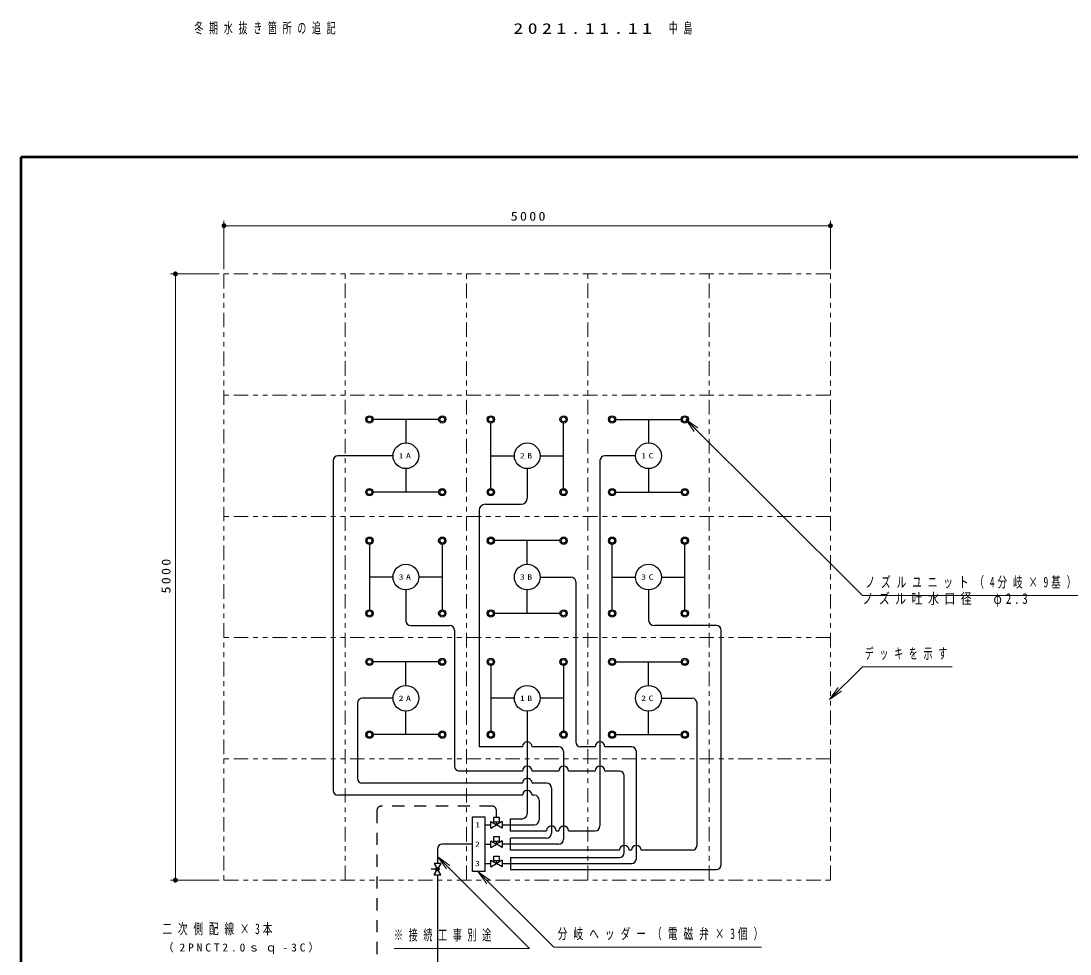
# Model space of a CAD drawing. Units: millimetres on the paper, with parts at other scales. Extents: x -385 to 0, y -594 to 267.
# Drawn here: x -385 to -168.8, y -491.3 to -298.9 of the extents above; entities that cross this region are included whole.
import ezdxf
from ezdxf.enums import TextEntityAlignment as Align

# ---------------------------------------------------------------- set-up
doc = ezdxf.new("R2010")
doc.units = ezdxf.units.MM
doc.linetypes.add('USER1', pattern=[4.5, 2.5, -2])
doc.linetypes.add('USER3', pattern=[8, 3, -1, 1, -1, 1, -1])
doc.layers.add('1_40', color=7, linetype='Continuous', lineweight=25)
doc.layers.add('LY_3', color=7, linetype='Continuous', lineweight=13)
doc.layers.add('LY_4', color=7, linetype='Continuous')
doc.styles.add('ＭＳ ゴシック', font='')
doc.styles.get('ＭＳ ゴシック').set_extended_font_data('MS Gothic')

# ---------------------------------------------------------------- blocks, each defined once
blk = doc.blocks.new('filled_dot')
at = {"color": 0, "linetype": 'Continuous', "lineweight": -2, "const_width": 1.25}
blk.add_lwpolyline([(-0.625, 0, 1), (0.625, 0, 1)], format="xyb", close=True, dxfattribs=at)

msp = doc.modelspace()

# ---------------------------------------------------------------- linework, layer by layer
at = {"layer": '1_40', "lineweight": 13}
for p, q in [((-343.163, -350.072), (-343.163, -340.133)), ((-343.163, -341.133), (-218.163, -341.133)), ((-218.163, -350.072), (-218.163, -340.133)), ((-344.163, -351.072), (-354.163, -351.072)), ((-353.163, -476.072), (-353.163, -351.072)), ((-246.217, -383.542), (-247.989, -381.07)), ((-247.989, -381.07), (-245.511, -382.834)), ((-247.989, -381.07), (-245.864, -383.188)), ((-218.328, -438.855), (-216.561, -436.38)), ((-218.328, -438.855), (-216.207, -436.734)), ((-215.853, -437.088), (-218.328, -438.855)), ((-297.309, -473.758), (-299.076, -471.283)), ((-299.076, -471.283), (-296.601, -473.051)), ((-299.076, -471.283), (-296.955, -473.405)), ((-288.967, -476.838), (-290.735, -474.364)), ((-290.735, -474.364), (-288.26, -476.131)), ((-290.735, -474.364), (-288.613, -476.485)), ((-344.163, -476.072), (-354.163, -476.072))]:
    msp.add_line(p, q, dxfattribs=at)
at = {"layer": '1_40', "linetype": 'USER3', "lineweight": 13}
for p, q in [((-343.163, -351.072), (-343.163, -476.072)), ((-218.163, -351.072), (-343.163, -351.072)), ((-318.163, -476.072), (-318.163, -351.072)), ((-293.163, -476.072), (-293.163, -351.072)), ((-268.163, -476.072), (-268.163, -351.072)), ((-243.163, -476.072), (-243.163, -351.072)), ((-218.163, -476.072), (-218.163, -351.072)), ((-218.163, -376.072), (-343.163, -376.072)), ((-218.163, -401.072), (-343.163, -401.072)), ((-218.163, -426.072), (-343.163, -426.072)), ((-218.163, -451.072), (-343.163, -451.072)), ((-343.163, -476.072), (-218.163, -476.072))]:
    msp.add_line(p, q, dxfattribs=at)
at = {"layer": '1_40'}
for p, q in [((-298.913, -381.072), (-312.413, -381.072)), ((-305.663, -381.072), (-305.663, -385.924)), ((-288.163, -395.322), (-288.163, -381.822)), ((-273.163, -395.322), (-273.163, -381.822)), ((-262.413, -381.072), (-248.913, -381.072)), ((-255.663, -381.072), (-255.663, -385.924)), ((-288.163, -388.572), (-283.312, -388.572)), ((-278.014, -388.572), (-273.163, -388.572)), ((-305.663, -391.221), (-305.663, -396.072)), ((-255.663, -391.221), (-255.663, -396.072)), ((-298.913, -396.072), (-312.413, -396.072)), ((-262.413, -396.072), (-248.913, -396.072)), ((-273.913, -406.072), (-287.413, -406.072)), ((-280.663, -410.924), (-280.663, -406.072)), ((-313.163, -406.822), (-313.163, -420.322)), ((-298.163, -406.822), (-298.163, -420.322)), ((-263.163, -420.322), (-263.163, -406.822)), ((-248.163, -420.322), (-248.163, -406.822)), ((-308.312, -413.572), (-313.163, -413.572)), ((-298.163, -413.572), (-303.014, -413.572)), ((-263.163, -413.572), (-258.312, -413.572)), ((-253.014, -413.572), (-248.163, -413.572)), ((-280.663, -421.072), (-280.663, -416.221)), ((-273.913, -421.072), (-287.413, -421.072)), ((-298.913, -431.072), (-312.413, -431.072)), ((-305.663, -435.924), (-305.663, -431.072)), ((-288.163, -431.822), (-288.163, -445.322)), ((-273.163, -431.822), (-273.163, -445.322)), ((-262.413, -431.072), (-248.913, -431.072)), ((-255.663, -435.924), (-255.663, -431.072)), ((-283.312, -438.572), (-288.163, -438.572)), ((-273.163, -438.572), (-278.014, -438.572)), ((-305.663, -446.072), (-305.663, -441.221)), ((-255.663, -446.072), (-255.663, -441.221)), ((-298.913, -446.072), (-312.413, -446.072)), ((-262.413, -446.072), (-248.913, -446.072)), ((-291.913, -463.02), (-289.413, -463.02)), ((-291.913, -474.27), (-291.913, -463.02)), ((-289.413, -463.02), (-289.413, -474.27)), ((-289.413, -464.645), (-288.163, -464.645)), ((-288.163, -463.963), (-286.982, -464.645)), ((-288.163, -465.327), (-288.163, -463.963)), ((-288.163, -465.327), (-286.982, -464.645)), ((-287.544, -464.102), (-287.544, -463.102)), ((-287.544, -463.102), (-286.419, -463.102)), ((-286.419, -464.102), (-287.544, -464.102)), ((-285.8, -463.963), (-286.982, -464.645)), ((-286.982, -464.645), (-286.982, -464.102)), ((-285.8, -465.327), (-286.982, -464.645)), ((-286.419, -463.102), (-286.419, -464.102)), ((-285.8, -463.963), (-285.8, -465.327)), ((-291.913, -468.645), (-298.163, -468.645)), ((-289.413, -468.645), (-288.163, -468.645)), ((-288.163, -467.963), (-286.982, -468.645)), ((-288.163, -469.327), (-288.163, -467.963)), ((-288.163, -469.327), (-286.982, -468.645)), ((-287.544, -468.102), (-287.544, -467.102)), ((-287.544, -467.102), (-286.419, -467.102)), ((-286.419, -468.102), (-287.544, -468.102)), ((-285.8, -467.963), (-286.982, -468.645)), ((-286.982, -468.645), (-286.982, -468.102)), ((-285.8, -469.327), (-286.982, -468.645)), ((-286.419, -467.102), (-286.419, -468.102)), ((-285.8, -467.963), (-285.8, -469.327)), ((-299.163, -469.645), (-299.163, -472.641)), ((-287.544, -472.102), (-287.544, -471.102)), ((-287.544, -471.102), (-286.419, -471.102)), ((-286.419, -471.102), (-286.419, -472.102)), ((-299.845, -472.641), (-299.163, -473.822)), ((-298.481, -472.641), (-299.845, -472.641)), ((-298.481, -472.641), (-299.163, -473.822)), ((-289.413, -472.645), (-288.163, -472.645)), ((-288.163, -471.963), (-286.982, -472.645)), ((-288.163, -473.327), (-288.163, -471.963)), ((-288.163, -473.327), (-286.982, -472.645)), ((-286.419, -472.102), (-287.544, -472.102)), ((-285.8, -471.963), (-286.982, -472.645)), ((-286.982, -472.645), (-286.982, -472.102)), ((-285.8, -473.327), (-286.982, -472.645)), ((-285.8, -471.963), (-285.8, -473.327)), ((-299.163, -473.822), (-300.463, -473.822)), ((-299.845, -475.004), (-299.163, -473.822)), ((-299.845, -475.004), (-298.481, -475.004)), ((-298.481, -475.004), (-299.163, -473.822)), ((-299.163, -475.004), (-299.163, -521.257)), ((-289.413, -474.27), (-291.913, -474.27))]:
    msp.add_line(p, q, dxfattribs=at)
at = {"layer": '1_40', "color": 40}
for p, q in [((-308.312, -388.572), (-319.663, -388.572)), ((-258.312, -388.572), (-264.663, -388.572)), ((-320.663, -389.572), (-320.663, -457.572)), ((-265.663, -389.572), (-265.663, -464.895)), ((-280.663, -441.221), (-280.663, -462.395)), ((-281.663, -458.572), (-319.663, -458.572)), ((-279.163, -458.572), (-279.663, -458.572)), ((-278.163, -459.572), (-278.163, -463.645)), ((-285.8, -464.645), (-279.163, -464.645)), ((-284.163, -463.395), (-284.163, -465.895)), ((-284.163, -463.395), (-281.663, -463.395)), ((-284.163, -465.895), (-276.663, -465.895)), ((-274.663, -465.895), (-274.163, -465.895)), ((-272.163, -465.895), (-266.663, -465.895))]:
    msp.add_line(p, q, dxfattribs=at)
at = {"layer": '1_40', "color": 5}
for p, q in [((-280.663, -391.221), (-280.663, -397.322)), ((-290.568, -399.822), (-290.568, -448.572)), ((-289.318, -398.572), (-281.913, -398.572)), ((-308.312, -438.572), (-314.663, -438.572)), ((-253.014, -438.572), (-246.663, -438.572)), ((-315.663, -439.572), (-315.663, -455.072)), ((-245.663, -468.895), (-245.663, -439.572)), ((-281.663, -448.572), (-290.568, -448.572)), ((-274.163, -448.572), (-279.663, -448.572)), ((-273.163, -449.572), (-273.163, -467.645)), ((-281.663, -456.072), (-314.663, -456.072)), ((-276.663, -456.072), (-279.663, -456.072)), ((-275.663, -457.072), (-275.663, -466.395)), ((-274.163, -468.645), (-285.8, -468.645)), ((-276.663, -467.395), (-284.116, -467.395)), ((-284.116, -468.645), (-284.116, -467.395)), ((-284.116, -469.895), (-284.116, -468.645)), ((-261.663, -469.895), (-284.116, -469.895)), ((-259.163, -469.895), (-259.663, -469.895)), ((-246.663, -469.895), (-257.163, -469.895))]:
    msp.add_line(p, q, dxfattribs=at)
at = {"layer": '1_40', "color": 3}
for p, q in [((-278.014, -413.572), (-271.663, -413.572)), ((-270.663, -414.572), (-270.663, -447.572)), ((-305.663, -416.221), (-305.663, -422.572)), ((-255.663, -416.221), (-255.663, -422.322)), ((-304.663, -423.572), (-296.663, -423.572)), ((-241.663, -423.572), (-254.413, -423.572)), ((-295.663, -424.572), (-295.663, -452.572)), ((-240.663, -472.895), (-240.663, -424.572)), ((-266.663, -448.572), (-269.663, -448.572)), ((-259.163, -448.572), (-264.663, -448.572)), ((-258.163, -471.645), (-258.163, -449.572)), ((-281.663, -453.572), (-294.663, -453.572)), ((-274.163, -453.572), (-279.663, -453.572)), ((-266.663, -453.572), (-272.163, -453.572)), ((-261.663, -453.572), (-264.663, -453.572)), ((-260.663, -470.395), (-260.663, -454.572)), ((-285.8, -472.645), (-259.163, -472.645)), ((-284.116, -471.395), (-261.663, -471.395)), ((-284.116, -471.395), (-284.116, -472.645)), ((-284.116, -472.645), (-284.116, -473.895)), ((-284.116, -473.895), (-241.663, -473.895))]:
    msp.add_line(p, q, dxfattribs=at)
at = {"layer": '1_40', "linetype": 'USER1'}
for p, q in [((-311.663, -461.796), (-311.663, -492.084)), ((-287.982, -460.796), (-310.663, -460.796)), ((-286.982, -463.102), (-286.982, -461.796))]:
    msp.add_line(p, q, dxfattribs=at)
at = {"layer": '1_40', "lineweight": 13}
for points in [[(-247.989, -381.07), (-211.543, -417.409), (-165.924, -417.409)], [(-218.328, -438.855), (-211.563, -432.09), (-193.08, -432.09)], [(-299.076, -471.283), (-280.208, -490.152), (-308.109, -490.152)], [(-290.735, -474.364), (-275.195, -489.903), (-232.382, -489.903)]]:
    msp.add_lwpolyline(points, dxfattribs=at)
at = {"layer": '1_40'}
for centre, radius in [((-313.163, -381.072), 0.75), ((-298.163, -381.072), 0.75), ((-288.163, -381.072), 0.75), ((-273.163, -381.072), 0.75), ((-263.163, -381.072), 0.75), ((-248.163, -381.072), 0.75), ((-313.163, -381.072), 0.5), ((-298.163, -381.072), 0.5), ((-288.163, -381.072), 0.5), ((-273.163, -381.072), 0.5), ((-263.163, -381.072), 0.5), ((-248.163, -381.072), 0.5), ((-305.663, -388.572), 2.649), ((-280.663, -388.572), 2.649), ((-255.663, -388.572), 2.649), ((-313.163, -396.072), 0.75), ((-313.163, -396.072), 0.5), ((-298.163, -396.072), 0.75), ((-298.163, -396.072), 0.5), ((-288.163, -396.072), 0.75), ((-288.163, -396.072), 0.5), ((-273.163, -396.072), 0.75), ((-273.163, -396.072), 0.5), ((-263.163, -396.072), 0.75), ((-263.163, -396.072), 0.5), ((-248.163, -396.072), 0.75), ((-248.163, -396.072), 0.5), ((-313.163, -406.072), 0.75), ((-313.163, -406.072), 0.5), ((-298.163, -406.072), 0.75), ((-298.163, -406.072), 0.5), ((-288.163, -406.072), 0.75), ((-288.163, -406.072), 0.5), ((-273.163, -406.072), 0.75), ((-273.163, -406.072), 0.5), ((-263.163, -406.072), 0.75), ((-263.163, -406.072), 0.5), ((-248.163, -406.072), 0.75), ((-248.163, -406.072), 0.5), ((-305.663, -413.572), 2.649), ((-280.663, -413.572), 2.649), ((-255.663, -413.572), 2.649), ((-313.163, -421.072), 0.75), ((-313.163, -421.072), 0.5), ((-298.163, -421.072), 0.75), ((-298.163, -421.072), 0.5), ((-288.163, -421.072), 0.75), ((-288.163, -421.072), 0.5), ((-273.163, -421.072), 0.75), ((-273.163, -421.072), 0.5), ((-263.163, -421.072), 0.75), ((-263.163, -421.072), 0.5), ((-248.163, -421.072), 0.75), ((-248.163, -421.072), 0.5), ((-313.163, -431.072), 0.75), ((-313.163, -431.072), 0.5), ((-298.163, -431.072), 0.75), ((-298.163, -431.072), 0.5), ((-288.163, -431.072), 0.75), ((-288.163, -431.072), 0.5), ((-273.163, -431.072), 0.75), ((-273.163, -431.072), 0.5), ((-263.163, -431.072), 0.75), ((-263.163, -431.072), 0.5), ((-248.163, -431.072), 0.75), ((-248.163, -431.072), 0.5), ((-305.663, -438.572), 2.649), ((-280.663, -438.572), 2.649), ((-255.663, -438.572), 2.649), ((-313.163, -446.072), 0.75), ((-298.163, -446.072), 0.75), ((-288.163, -446.072), 0.75), ((-273.163, -446.072), 0.75), ((-263.163, -446.072), 0.75), ((-248.163, -446.072), 0.75), ((-313.163, -446.072), 0.5), ((-298.163, -446.072), 0.5), ((-288.163, -446.072), 0.5), ((-273.163, -446.072), 0.5), ((-263.163, -446.072), 0.5), ((-248.163, -446.072), 0.5), ((-299.163, -473.822), 0.341)]:
    msp.add_circle(centre, radius, dxfattribs=at)
at = {"layer": '1_40', "color": 40}
for centre, start, end in [((-319.663, -389.572), 90, 180), ((-264.663, -389.572), 90, 180), ((-319.663, -457.572), 180, 270), ((-280.663, -458.572), 0, 180), ((-279.163, -459.572), 0, 90), ((-281.663, -462.395), 270, 0), ((-279.163, -463.645), 270, 0), ((-275.663, -465.895), 0, 180), ((-273.163, -465.895), 0, 180), ((-266.663, -464.895), 270, 0)]:
    msp.add_arc(centre, 1, start, end, dxfattribs=at)
at = {"layer": '1_40', "color": 5}
for centre, radius, start, end in [((-281.913, -397.322), 1.25, 270, 0), ((-289.318, -399.822), 1.25, 90, 180), ((-314.663, -439.572), 1, 90, 180), ((-246.663, -439.572), 1, 0, 90), ((-280.663, -448.572), 1, 0, 180), ((-274.163, -449.572), 1, 0, 90), ((-314.663, -455.072), 1, 180, 270), ((-280.663, -456.072), 1, 0, 180), ((-276.663, -457.072), 1, 0, 90), ((-276.663, -466.395), 1, 270, 0), ((-274.163, -467.645), 1, 270, 0), ((-260.663, -469.895), 1, 0, 180), ((-258.163, -469.895), 1, 0, 180), ((-246.663, -468.895), 1, 270, 0)]:
    msp.add_arc(centre, radius, start, end, dxfattribs=at)
at = {"layer": '1_40', "color": 3}
for centre, radius, start, end in [((-271.663, -414.572), 1, 0, 90), ((-304.663, -422.572), 1, 180, 270), ((-296.663, -424.572), 1, 0, 90), ((-254.413, -422.322), 1.25, 180, 270), ((-241.663, -424.572), 1, 0, 90), ((-269.663, -447.572), 1, 180, 270), ((-265.663, -448.572), 1, 0, 180), ((-259.163, -449.572), 1, 0, 90), ((-294.663, -452.572), 1, 180, 270), ((-280.663, -453.572), 1, 0, 180), ((-273.163, -453.572), 1, 0, 180), ((-265.663, -453.572), 1, 0, 180), ((-261.663, -454.572), 1, 0, 90), ((-261.663, -470.395), 1, 270, 0), ((-259.163, -471.645), 1, 270, 0), ((-241.663, -472.895), 1, 270, 0)]:
    msp.add_arc(centre, radius, start, end, dxfattribs=at)
at = {"layer": '1_40', "linetype": 'USER1'}
for centre, start, end in [((-310.663, -461.796), 90, 180), ((-287.982, -461.796), 0, 90)]:
    msp.add_arc(centre, 1, start, end, dxfattribs=at)
at = {"layer": '1_40'}
msp.add_arc((-298.163, -469.645), 1, 90, 180, dxfattribs=at)
at = {"layer": 'LY_3', "lineweight": 50}
for p, q in [((-385, -327), (-385, -594)), ((0, -327), (-385, -327))]:
    msp.add_line(p, q, dxfattribs=at)

# ---------------------------------------------------------------- block references
at = {"layer": '1_40', "lineweight": 13, "xscale": 0.4, "yscale": 0.4}
msp.add_blockref('filled_dot', (-343.163, -341.133), dxfattribs=at)
for p, rotation in [((-218.163, -341.133), 180), ((-353.163, -351.072), 270), ((-353.163, -476.072), 90)]:
    msp.add_blockref('filled_dot', p, dxfattribs=dict(at, rotation=rotation))

# ---------------------------------------------------------------- texts
at = {"layer": '1_40', "style": 'ＭＳ ゴシック'}
for s, width, p in [('1', 1.4, (-291.413, -464.645)), ('2', 1.35, (-291.413, -468.645)), ('3', 1.35, (-291.413, -472.645))]:
    msp.add_text(s, height=1.1, dxfattribs=dict(at, width=width)).set_placement(p, align=Align.MIDDLE_LEFT)
for s, insert, char_height, attachment_point in [('\\T1.33;\\W1.15;5000', (-280.24, -340.133), 1.833, 8), ('\\T1.5;\\W1.35;1A', (-307.163, -388.572), 1.1, 4), ('\\T1.5;\\W1.35;2B', (-282.163, -388.572), 1.1, 4), ('\\T1.5;\\W1.35;1C', (-257.163, -388.572), 1.1, 4), ('\\T1.5;\\W1.35;3A', (-307.163, -413.572), 1.1, 4), ('\\T1.5;\\W1.35;3B', (-282.163, -413.572), 1.1, 4), ('\\T1.5;\\W1.35;3C', (-257.163, -413.572), 1.1, 4), ('\\T1.6;\\W0.65;ノズルユニット（4分岐×9基）', (-210.924, -414.759), 2.199, 4), ('\\T1.5;\\W0.75;ノズル吐水口径\u3000φ2.3', (-211.543, -416.909), 2.199, 1), ('\\T1.64;\\W0.6;デッキを示す', (-211.08, -429.44), 2.199, 4), ('\\T1.5;\\W1.35;2A', (-307.163, -438.572), 1.1, 4), ('\\T1.5;\\W1.35;1B', (-282.163, -438.572), 1.1, 4), ('\\T1.5;\\W1.35;2C', (-257.163, -438.572), 1.1, 4), ('\\T1.6;\\W0.65;二次側配線×3本', (-355.866, -486.218), 2.199, 4), ('\\T1.64;\\W0.6;※接続工事別途', (-308.109, -487.502), 2.199, 4), ('\\T1.62;\\W0.65;分岐ヘッダー（電磁弁×3個）', (-274.382, -487.253), 2.199, 4), ('\\T1.5;\\W1.05;（2PNCT2.0ｓｑ-3C）', (-355.866, -490.218), 1.65, 4)]:
    msp.add_mtext(s, dxfattribs=dict(at, insert=insert, char_height=char_height, attachment_point=attachment_point))
at = {"layer": '1_40', "insert": (-354.163, -413.149), "char_height": 1.833, "attachment_point": 8, "rotation": 90, "style": 'ＭＳ ゴシック'}
msp.add_mtext('\\T1.33;\\W1.15;5000', dxfattribs=at)
at = {"layer": 'LY_4', "char_height": 2.199, "attachment_point": 4, "style": 'ＭＳ ゴシック'}
for s, insert in [('\\T1.64;\\W0.6;冬期水抜き箇所の追記', (-349.25, -300.5)), ('\\T1.46;\\W1.35;2021.11.11', (-283.5, -300.5)), ('\\T1.64;\\W0.6;中島', (-251.5, -300.5))]:
    msp.add_mtext(s, dxfattribs=dict(at, insert=insert))

doc.saveas('drawing.dxf')
